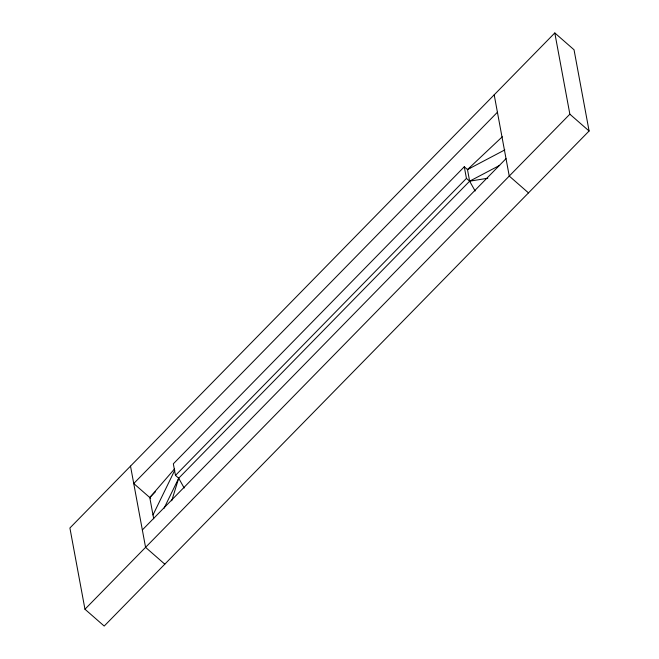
<?xml version="1.0" encoding="UTF-8"?>
<svg xmlns="http://www.w3.org/2000/svg" width="659" height="659" viewBox="0 0 659 659"><rect width="100%" height="100%" fill="white"/><g stroke="black" fill="none" stroke-linecap="round" stroke-linejoin="round"><path stroke-width="0.99" d="M171.719 500.782L178.696 478.212L469.636 181.184L499.695 165.343M152.995 514.943L174.767 470.254M164.033 508.311L178.696 478.212L175.483 475.403L173.333 463.804L464.282 166.776L467.486 169.577L469.636 181.184L475.155 191.019M153.712 518.814L149.774 497.537L174.536 468.92M554.804 32.95L69.903 527.991L84.962 609.229L104.196 626.05L589.097 131.009L574.038 49.771L554.804 32.95L569.862 114.188L589.097 131.009M497.421 112.236L133.744 483.525L150.672 498.319M149.774 497.537L155.475 491.713M175.483 475.403L466.432 178.383L464.282 166.776M142.344 529.943L506.021 158.662M84.962 609.229L569.862 114.188M504.835 149.898L467.486 169.577L502.331 136.734M467.486 169.577L469.883 168.029M487.784 178.235L469.636 181.184L466.432 178.383M528.485 192.889L509.25 176.068L494.192 94.83M164.808 564.17L145.573 547.349L130.515 466.111M178.696 478.212L184.207 488.047"/></g></svg>
